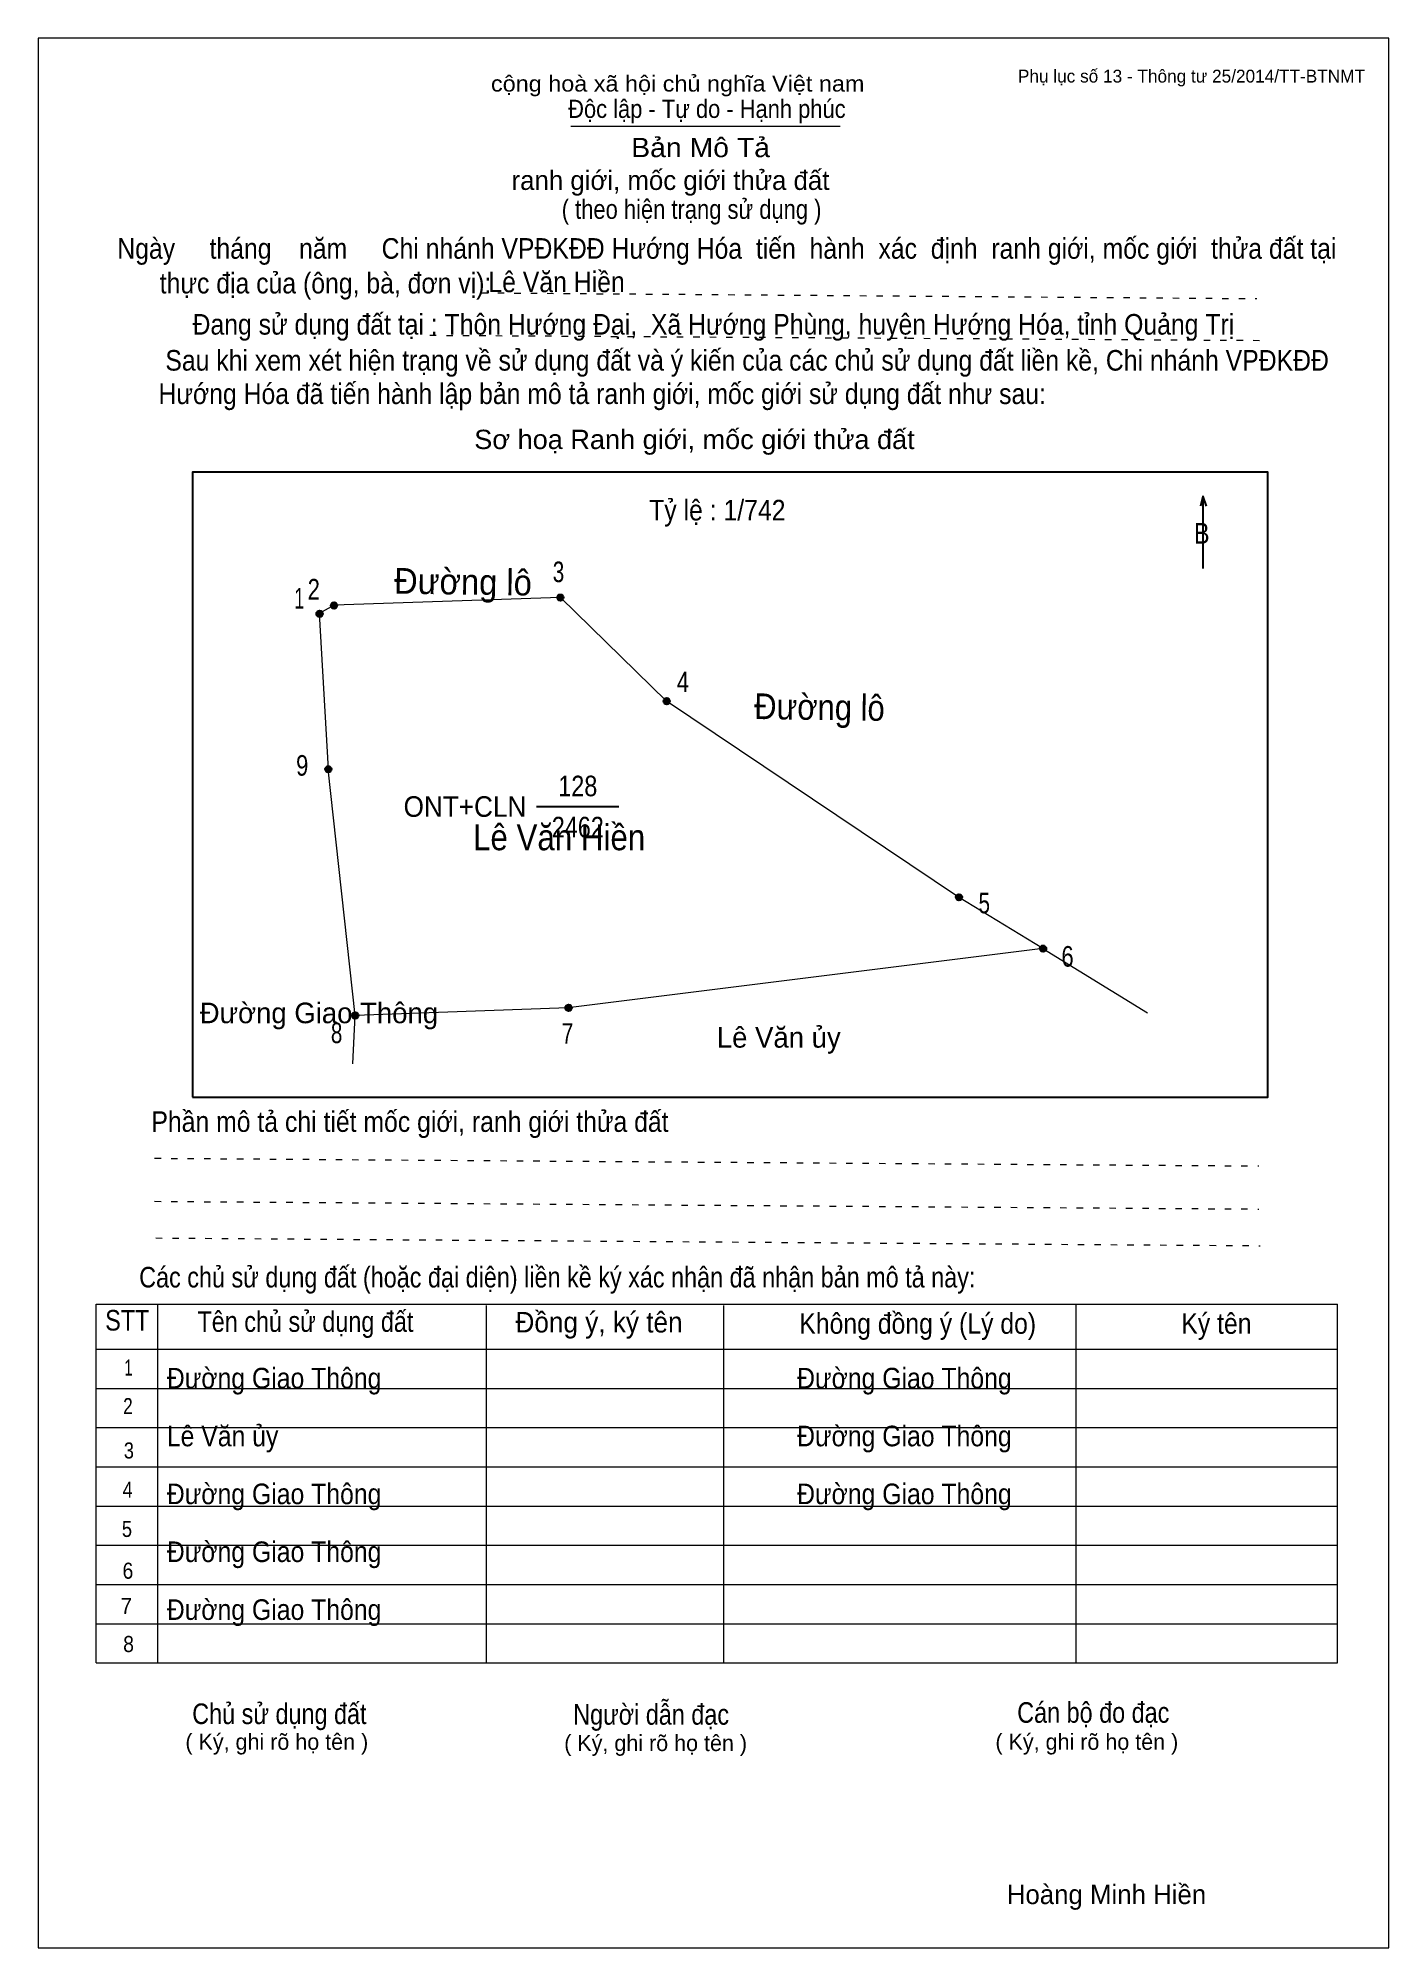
# Model space of a CAD drawing. Header units: centimetres. Extents: x 0 to 21, y 0 to 29.7.
import ezdxf
from ezdxf.enums import TextEntityAlignment as Align

# ---------------------------------------------------------------- set-up
doc = ezdxf.new("R2010")
doc.units = ezdxf.units.CM
doc.header["$LTSCALE"] = 0.13
doc.linetypes.add('DOTTED', pattern=[1.5, 0.3, -1.2])
for name, color, linetype, lineweight in [('1', 7, 'Continuous', 13), ('32', 7, 'Continuous', 25), ('33', 7, 'Continuous', 25), ('6', 7, 'Continuous', 13), ('62', 7, 'Continuous', 13)]:
    doc.layers.add(name, color=color, linetype=linetype, lineweight=lineweight)
for name, color, linetype in [('2', 7, 'Continuous'), ('34', 7, 'Continuous'), ('51', 7, 'Continuous'), ('63', 7, 'Continuous')]:
    doc.layers.add(name, color=color, linetype=linetype)

msp = doc.modelspace()

# ---------------------------------------------------------------- hatches: boundary and pattern name
at = {"layer": '32'}
for points in [[(4.4258, 20.7467, 1), (4.3258, 20.7467, 1)], [(4.6495, 20.8774, 1), (4.5495, 20.8774, 1)], [(8.169, 21, 1), (8.069, 21, 1)], [(9.8223, 19.3885, 1), (9.7223, 19.3885, 1)], [(4.5606, 18.3294, 1), (4.4606, 18.3294, 1)], [(14.3672, 16.3379, 1), (14.2672, 16.3379, 1)], [(15.6742, 15.5402, 1), (15.5742, 15.5402, 1)], [(8.297, 14.6186, 1), (8.197, 14.6186, 1)], [(4.9783, 14.5, 1), (4.8783, 14.5, 1)]]:
    msp.add_hatch(color=256, dxfattribs=at).paths.add_polyline_path(points)

# ---------------------------------------------------------------- linework, layer by layer
at = {"layer": '1'}
msp.add_lwpolyline([(21, 0), (21, 29.7), (0, 29.7), (0, 0)], close=True, dxfattribs=at)
at = {"layer": '32'}
for centre in [(4.3758, 20.7467), (4.5995, 20.8774), (8.119, 21), (9.7723, 19.3885), (4.5106, 18.3294), (14.3172, 16.3379), (15.6242, 15.5402), (8.247, 14.6186), (4.9283, 14.5)]:
    msp.add_circle(centre, 0.05, dxfattribs=at)
at = {"layer": '33'}
msp.add_line((7.75, 17.75), (9.03, 17.75), dxfattribs=at)
at = {"layer": '6'}
msp.add_line((15.62, 15.54), (17.25, 14.54), dxfattribs=at)
for points in [[(4.6, 20.88), (4.37, 20.75), (4.51, 18.33)], [(9.77, 19.39), (8.12, 21), (4.6, 20.88)], [(15.62, 15.54), (14.31, 16.34), (9.77, 19.39)], [(4.89, 13.75), (4.93, 14.5), (4.51, 18.33)], [(15.62, 15.54), (8.24, 14.62), (4.93, 14.5)]]:
    msp.add_lwpolyline(points, dxfattribs=at)
at = {"layer": '62'}
for p, q in [((8.28, 28.33), (12.47, 28.33)), ((0.9, 10.01), (20.2, 10.01)), ((0.9, 4.43), (0.9, 10.01)), ((1.86, 4.43), (1.86, 10.01)), ((6.97, 4.43), (6.97, 9.99)), ((10.66, 4.43), (10.66, 9.99)), ((16.14, 4.43), (16.14, 10.01)), ((20.2, 4.43), (20.2, 10.01)), ((0.9, 9.31), (20.2, 9.31)), ((0.9, 8.7), (20.2, 8.7)), ((0.9, 8.09), (20.2, 8.09)), ((0.9, 7.48), (20.2, 7.48)), ((0.9, 6.87), (20.2, 6.87)), ((0.9, 6.26), (20.2, 6.26)), ((0.9, 5.65), (20.2, 5.65)), ((0.9, 5.04), (20.2, 5.04)), ((0.9, 4.43), (20.2, 4.43))]:
    msp.add_line(p, q, dxfattribs=at)
at = {"layer": '62', "linetype": 'DOTTED'}
for p, q in [((6.89, 25.74), (18.95, 25.65)), ((6.09, 25.08), (19.04, 25)), ((1.81, 12.28), (18.98, 12.16)), ((1.81, 11.61), (18.98, 11.49)), ((1.83, 11.04), (19, 10.92))]:
    msp.add_line(p, q, dxfattribs=at)
at = {"layer": '62', "lineweight": 25}
for p, q in [((18.11, 22.58), (18.11, 21.45)), ((18.11, 22.57), (18.07, 22.42)), ((18.11, 22.57), (18.16, 22.42))]:
    msp.add_line(p, q, dxfattribs=at)
msp.add_lwpolyline([(2.4, 13.23), (19.12, 13.23), (19.12, 22.95), (2.4, 22.95)], close=True, dxfattribs=at)

# ---------------------------------------------------------------- texts
at = {"layer": '2'}
for s, width, p in [('Đường lô', 0.95, (6.6022, 21.0466)), ('Đường lô ', 0.9, (12.2122, 19.0959))]:
    msp.add_text(s, height=0.4, rotation=359.208, dxfattribs=dict(at, width=width)).set_placement(p, align=Align.CENTER)
at = {"layer": '2', "width": 0.9}
msp.add_text('Lê Văn Hiền', height=0.4042, dxfattribs=at).set_placement((8.1, 17.07), align=Align.CENTER)
at = {"layer": '32'}
for s, width, p in [('3', 0.75, (8.09, 21.24)), ('1', 0.65, (4.06, 20.83)), ('2', 0.8, (4.285, 20.97)), ('4', 0.8, (10.025, 19.53)), ('9', 0.8, (4.105, 18.23)), ('5', 0.75, (14.71, 16.09)), ('6', 0.8, (16.005, 15.26)), ('8', 0.75, (4.64, 14.07)), ('7', 0.75, (8.23, 14.06))]:
    msp.add_text(s, height=0.32, dxfattribs=dict(at, width=width)).set_placement(p, align=Align.CENTER)
at = {"layer": '33', "width": 0.85}
for s, p in [('128', (8.39, 17.91)), ('2462', (8.39, 17.27))]:
    msp.add_text(s, height=0.32, dxfattribs=at).set_placement(p, align=Align.CENTER)
at = {"layer": '33', "width": 0.95}
msp.add_text('ONT+CLN', height=0.32, dxfattribs=at).set_placement((7.59, 17.59), align=Align.RIGHT)
at = {"layer": '33'}
for s, p in [('Đường Giao Thông', (4.365, 14.38)), ('Đường Giao Thông', (4.365, 14.38)), ('Đường Giao Thông', (4.365, 14.38)), ('Đường Giao Thông', (4.365, 14.38)), ('Đường Giao Thông', (4.365, 14.38)), ('Đường Giao Thông', (4.365, 14.38)), ('Đường Giao Thông', (4.365, 14.38)), ('Lê Văn ủy', (11.515, 14))]:
    msp.add_text(s, height=0.32, dxfattribs=at).set_placement(p, align=Align.CENTER)
at = {"layer": '34', "width": 0.9}
for s, p in [('Lê Văn Hiền', (7, 25.75)), ('Đường Giao Thông', (2, 8.7)), ('Đường Giao Thông', (11.8, 8.7)), ('Lê Văn ủy', (2, 7.8)), ('Đường Giao Thông', (11.8, 7.8)), ('Đường Giao Thông', (2, 6.9)), ('Đường Giao Thông', (11.8, 6.9)), ('Đường Giao Thông', (2, 6)), ('Đường Giao Thông', (2, 5.1))]:
    msp.add_text(s, height=0.32, dxfattribs=at).set_placement(p)
at = {"layer": '51', "width": 0.9}
msp.add_text('Tỷ lệ : 1/742', height=0.32, dxfattribs=at).set_placement((9.5, 22.2))
at = {"layer": '62'}
for s, height, width, p in [('cộng hoà xã hội chủ nghĩa Việt nam', 0.2474, 1.1, (7.04, 28.87)), ('Độc lập - Tự do - Hạnh phúc', 0.2828, 0.9, (8.24, 28.46)), ('Bản Mô Tả', 0.3, 1.1, (9.22, 27.85)), ('( theo hiện trạng sử dụng )', 0.3, 0.85, (8.14, 26.89)), ('Ngày     tháng    năm     Chi nhánh VPĐKĐĐ Hướng Hóa  tiến  hành  xác  định  ranh giới, mốc giới  thửa đất tại ', 0.32, 0.9, (1.23, 26.27)), ('thực địa của (ông, bà, đơn vị): ', 0.32, 0.9, (1.89, 25.73)), ('Đang sử dụng đất tại : Thôn Hướng Đại,  Xã Hướng Phùng, huyện Hướng Hóa, tỉnh Quảng Trị', 0.32, 0.9, (2.4, 25.09)), (' Sau khi xem xét hiện trạng về sử dụng đất và ý kiến của các chủ sử dụng đất liền kề, Chi nhánh VPĐKĐĐ ', 0.32, 0.9, (1.87, 24.53)), ('Hướng Hóa đã tiến hành lập bản mô tả ranh giới, mốc giới sử dụng đất như sau:', 0.32, 0.9, (1.87, 24.01)), ('Sơ hoạ Ranh giới, mốc giới thửa đất', 0.3, 1.05, (6.78, 23.31)), ('B', 0.32, 0.85, (17.97, 21.84)), ('Phần mô tả chi tiết mốc giới, ranh giới thửa đất ', 0.32, 0.9, (1.76, 12.69)), ('Các chủ sử dụng đất (hoặc đại diện) liền kề ký xác nhận đã nhận bản mô tả này:', 0.32, 0.85, (1.57, 10.27))]:
    msp.add_text(s, height=height, dxfattribs=dict(at, width=width)).set_placement(p)
msp.add_text('ranh giới, mốc giới thửa đất', height=0.3, dxfattribs=at).set_placement((7.36, 27.34))
for s, height, width, p in [('STT', 0.32, 0.85, (1.385, 9.6)), ('Tên chủ sử dụng đất', 0.32, 0.85, (4.155, 9.58)), ('Đồng ý, ký tên', 0.32, 0.95, (8.72, 9.57)), ('Không đồng ý (Lý do)', 0.32, 0.9, (13.675, 9.55)), ('Ký tên', 0.32, 0.9, (18.32, 9.55)), ('1', 0.25, 0.7, (1.405, 8.9)), ('2', 0.25, 0.8, (1.395, 8.3)), ('3', 0.25, 0.85, (1.41, 7.61)), ('4', 0.25, 0.85, (1.39, 7)), ('5', 0.25, 0.85, (1.38, 6.39)), ('6', 0.25, 0.9, (1.395, 5.74)), ('7', 0.25, 0.95, (1.37, 5.19)), ('8', 0.25, 0.9, (1.405, 4.6)), ('Người dẫn đạc', 0.32, 0.85, (9.53, 3.47)), ('Chủ sử dụng đất', 0.32, 0.85, (3.75, 3.48)), ('Cán bộ đo đạc', 0.32, 0.85, (16.405, 3.5))]:
    msp.add_text(s, height=height, dxfattribs=dict(at, width=width)).set_placement(p, align=Align.CENTER)
for p in [(3.71, 3.08), (9.6, 3.06), (16.305, 3.08)]:
    msp.add_text('( Ký, ghi rõ họ tên )', height=0.25, dxfattribs=at).set_placement(p, align=Align.CENTER)
at = {"layer": '63'}
msp.add_text('Phụ lục số 13 - Thông tư 25/2014/TT-BTNMT', height=0.2, dxfattribs=at).set_placement((20.63, 29.01), align=Align.RIGHT)
for s, height, p in [('D', 0.00132, (4.9306, 14.5)), ('Hoàng Minh Hiền', 0.3, (16.61, 0.68))]:
    msp.add_text(s, height=height, dxfattribs=at).set_placement(p, align=Align.CENTER)

doc.saveas('drawing.dxf')
